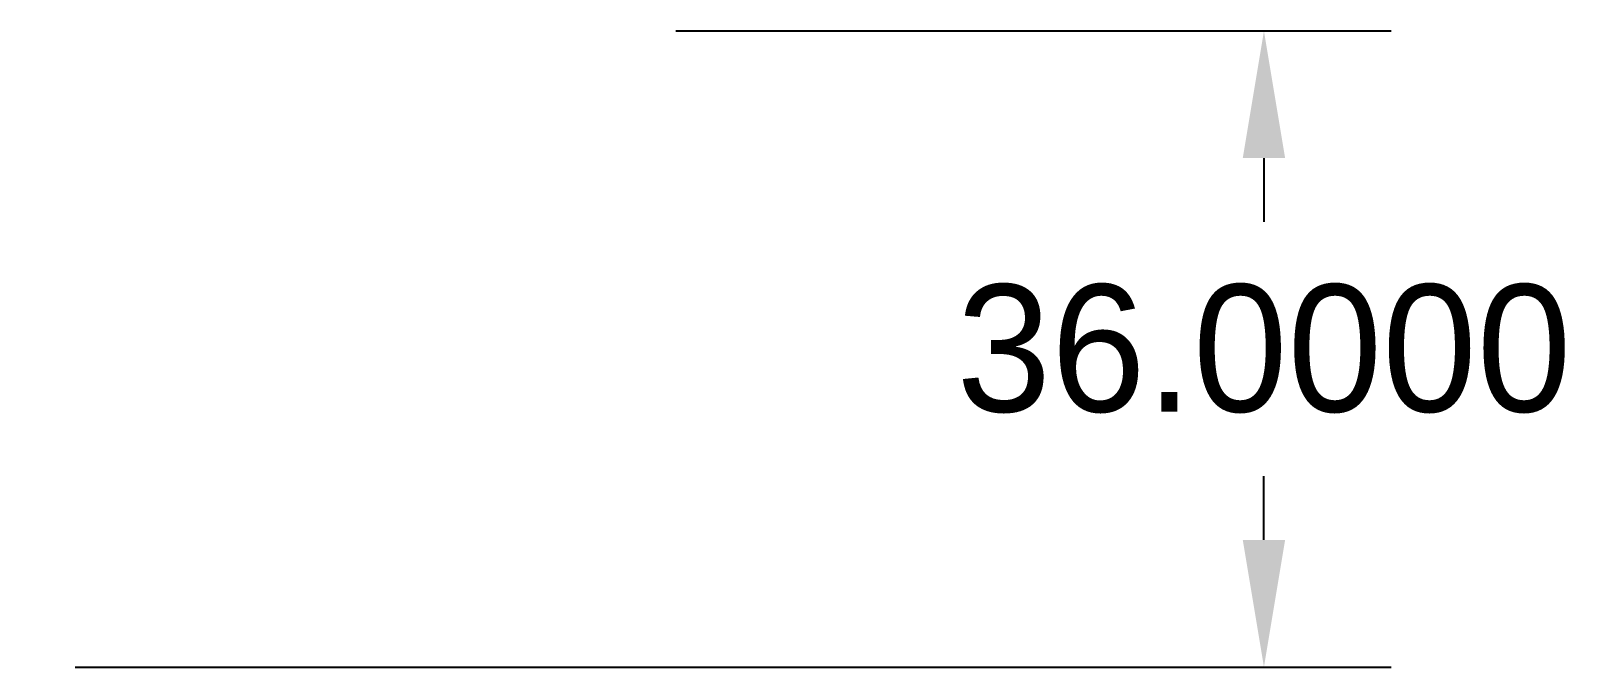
# Model space of a CAD drawing. Extents: x -17 to 70.5, y -18 to 18.
import ezdxf

# ---------------------------------------------------------------- set-up
doc = ezdxf.new("R2010")
doc.units = 0
doc.header["$MEASUREMENT"] = 0
doc.layers.get('0').update_dxf_attribs({"linetype": 'CONTINUOUS'})
doc.layers.get('DEFPOINTS').update_dxf_attribs({"linetype": 'CONTINUOUS'})
doc.dimstyles.get("Standard").update_dxf_attribs({"dimtxt": 0.18, "dimasz": 0.18, "dimexe": 0.18, "dimexo": 0.0625, "dimgap": 0.09, "dimtad": 0, "dimtih": 1, "dimtoh": 1, "dimdec": 4, "dimzin": 0, "dimtxsty": 'STANDARD', "dimcen": 0.09, "dimazin": 3, "dimtfac": 1, "dimtdec": 4, "dimtofl": 0, "dimtmove": 0, "dimatfit": 3, "dimtolj": 1, "dimtzin": 0})

# ---------------------------------------------------------------- blocks, each defined once
blk = doc.blocks.new('*D2')
at = {"color": 0}
for p, q in [((19.5, 18), (59.979, 18)), ((52.779, 10.8), (52.779, 7.2)), ((52.779, -10.8), (52.779, -7.2)), ((-14.5, -18), (59.979, -18))]:
    blk.add_line(p, q, dxfattribs=at)
for points in [[(51.579, 10.8), (53.979, 10.8), (52.779, 18)], [(51.579, -10.8), (53.979, -10.8), (52.779, -18)]]:
    blk.add_solid(points, dxfattribs=at)
at = {"layer": 'DEFPOINTS', "color": 0}
for p in [(17, 18, 19), (-17, -18, -19), (52.779, -18)]:
    blk.add_point(p, dxfattribs=at)
at = {"color": 0, "insert": (52.779, 0), "char_height": 7.2, "attachment_point": 5}
blk.add_mtext('\\A1;36.0000', dxfattribs=at)

msp = doc.modelspace()

# ---------------------------------------------------------------- dimensions: what is measured, and where the dimension line sits
dim = msp.add_linear_dim(base=(52.77935, -18), p1=(17, 18, 19), p2=(-17, -18, -19), angle=90, dimstyle='STANDARD', override={"dimscale": 40})
dim.commit()
dim.dimension.update_dxf_attribs({"geometry": '*D2', "text_midpoint": (52.77935, 0)})

doc.saveas('drawing.dxf')
